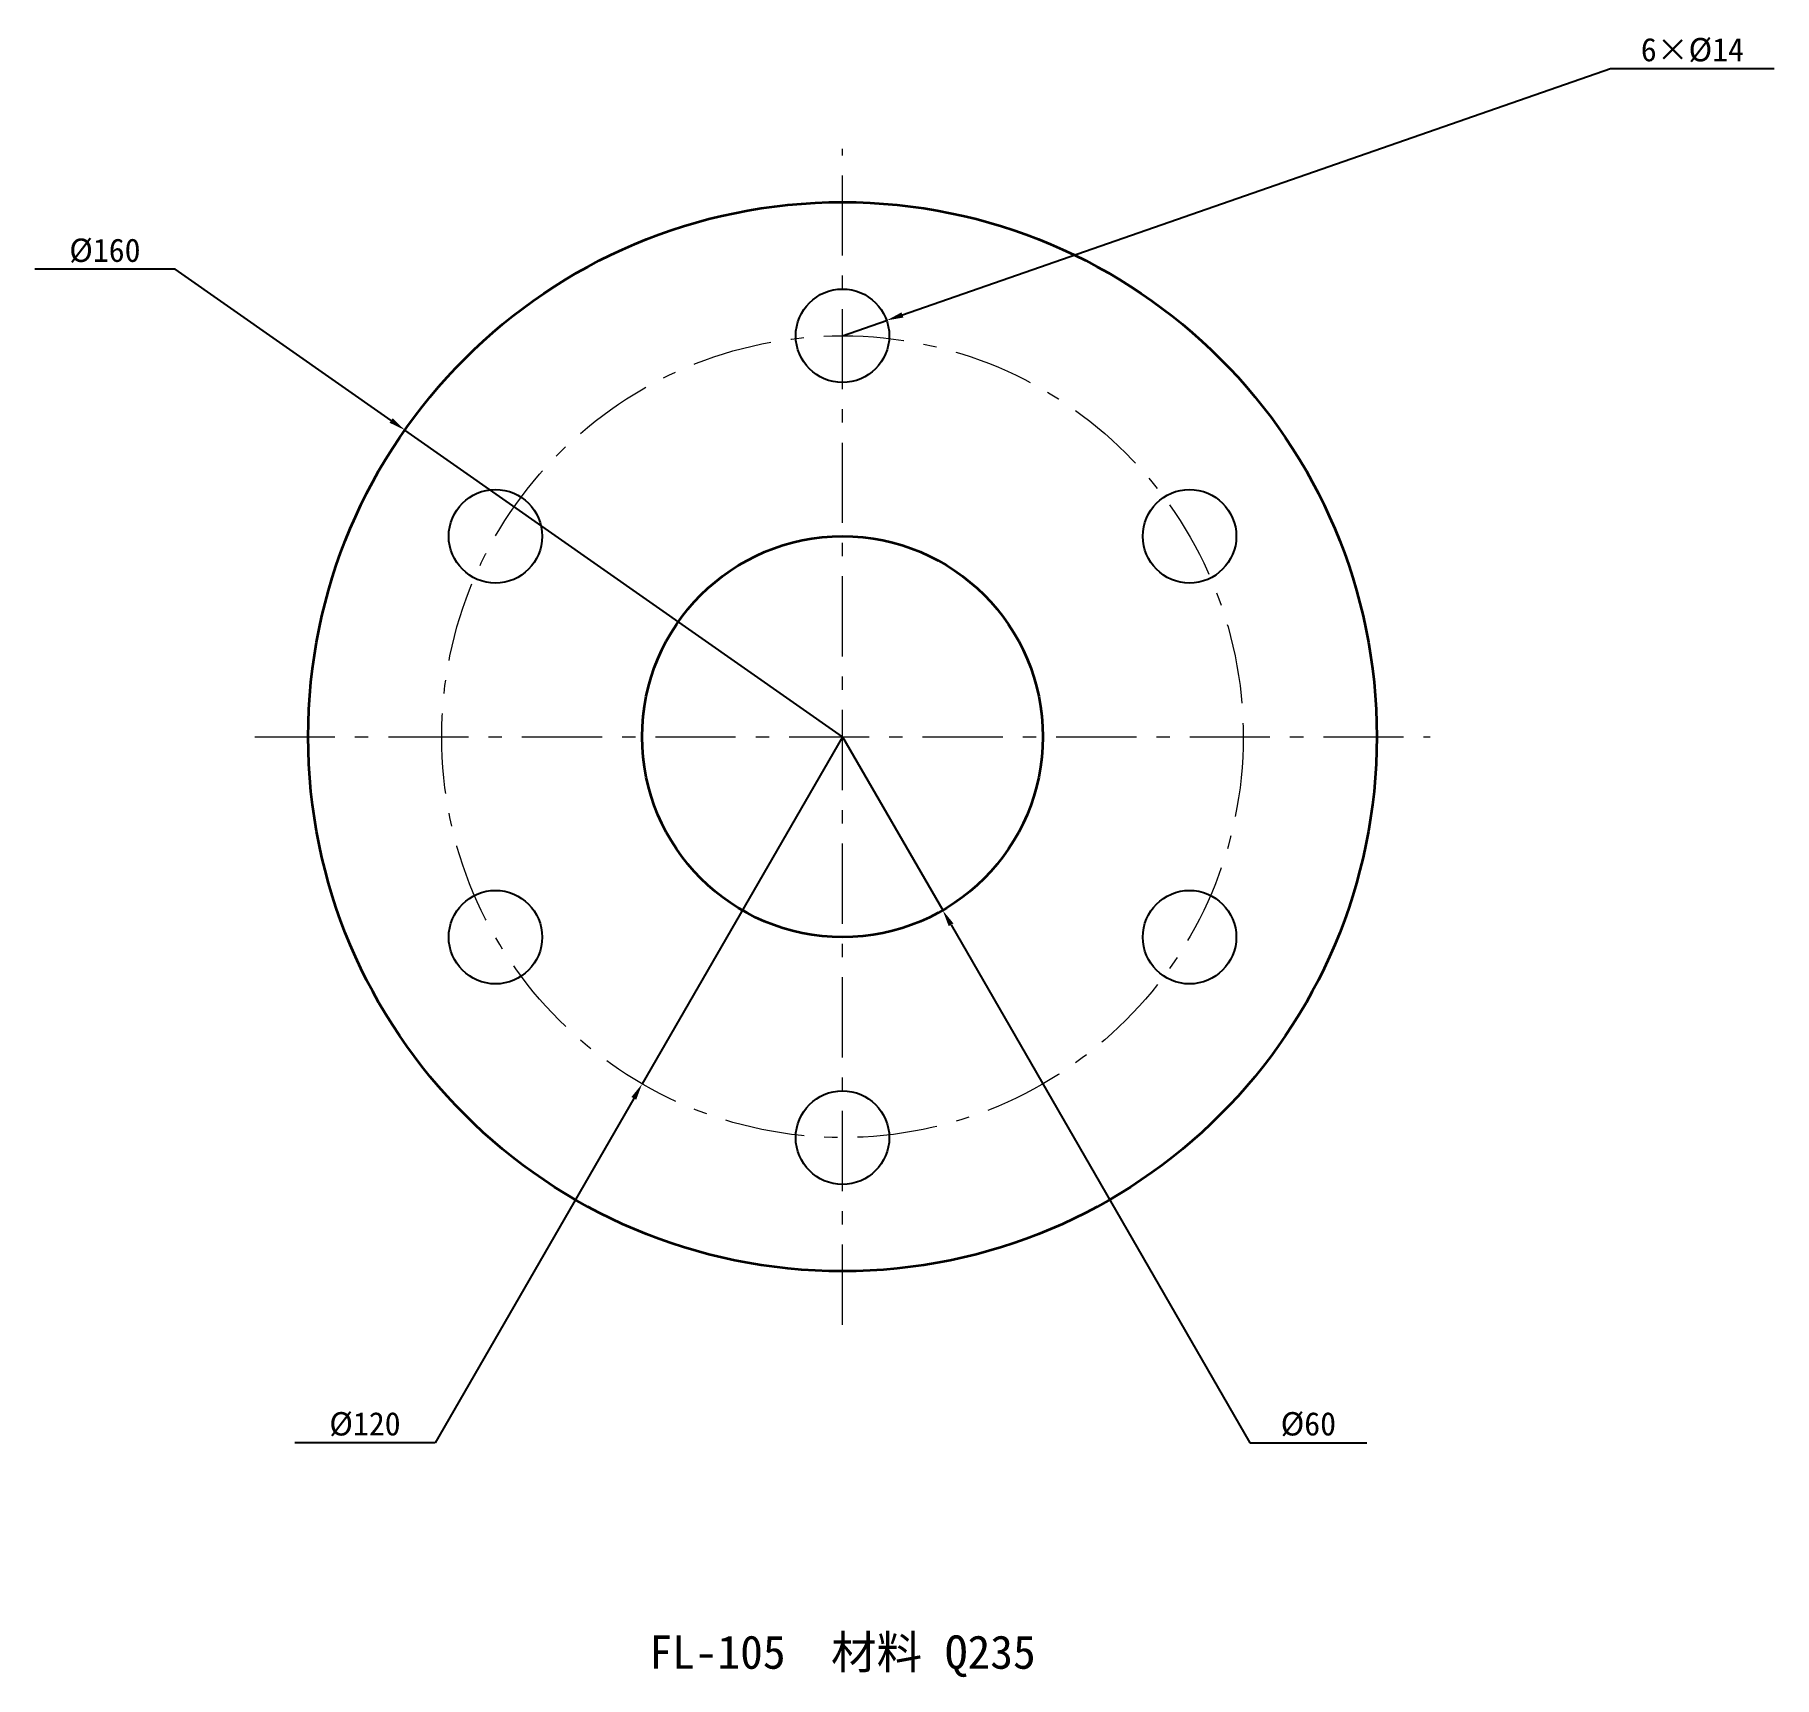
# Model space of a CAD drawing. Header units: millimetres. Extents: x -121 to 140, y -141 to 105.
import ezdxf
from ezdxf.enums import TextEntityAlignment as Align

# ---------------------------------------------------------------- set-up
doc = ezdxf.new("R2010")
doc.units = ezdxf.units.MM
doc.linetypes.add('CENTER', pattern=[20, 12, -3, 2, -3])
for name, color, linetype, lineweight in [('AXES', 7, 'CENTER', 13), ('BORE', 7, 'Continuous', 35), ('DIMENSIONS', 7, 'Continuous', 18), ('HOLES', 7, 'Continuous', 25), ('NOTES', 7, 'Continuous', 25), ('OUTER', 7, 'Continuous', 35), ('PITCH', 7, 'CENTER', 13)]:
    doc.layers.add(name, color=color, linetype=linetype, lineweight=lineweight)
doc.styles.add('CN', font='simhei.ttf')
doc.dimstyles.new('FLANGE_MM', dxfattribs={"dimtxt": 3.5, "dimasz": 2.5, "dimexe": 1.25, "dimexo": 0.625, "dimgap": 1, "dimtad": 1, "dimtih": 1, "dimtoh": 1, "dimdec": 0, "dimtxsty": 'CN', "dimcen": 0, "dimazin": 3, "dimtfac": 1, "dimtmove": 1, "dimatfit": 3})

msp = doc.modelspace()

# ---------------------------------------------------------------- linework, layer by layer
at = {"layer": 'AXES', "linetype": 'CENTER'}
for p, q in [((0, -88), (0, 88)), ((-88, 0), (88, 0))]:
    msp.add_line(p, q, dxfattribs=at)
at = {"layer": 'BORE'}
msp.add_circle((0, 0), 30, dxfattribs=at)
at = {"layer": 'HOLES'}
for centre in [(0, 60), (-51.96, 30), (51.96, 30), (-51.96, -30), (51.96, -30), (0, -60)]:
    msp.add_circle(centre, 7, dxfattribs=at)
at = {"layer": 'OUTER'}
msp.add_circle((0, 0), 80, dxfattribs=at)
at = {"layer": 'PITCH', "linetype": 'CENTER'}
msp.add_circle((0, 0), 60, dxfattribs=at)

# ---------------------------------------------------------------- texts
at = {"layer": 'NOTES', "style": 'CN'}
msp.add_text('FL-105  材料 Q235', height=5, dxfattribs=at).set_placement((0, -137), align=Align.MIDDLE_CENTER)

# ---------------------------------------------------------------- dimensions: what is measured, and where the dimension line sits
at = {"layer": 'DIMENSIONS'}
for center, radius, location, text in [((0, 60), 7, (115, 100), '6×%%c14'), ((0, 0), 80, (-99.94, 69.98), '%%c160'), ((0, 0), 60, (-61, -105.66), '%%c120'), ((0, 0), 30, (61, -105.66), '%%c60')]:
    msp.add_diameter_dim(center=center, radius=radius, location=location, text=text, dimstyle='FLANGE_MM', dxfattribs=at).render()

doc.saveas('drawing.dxf')
